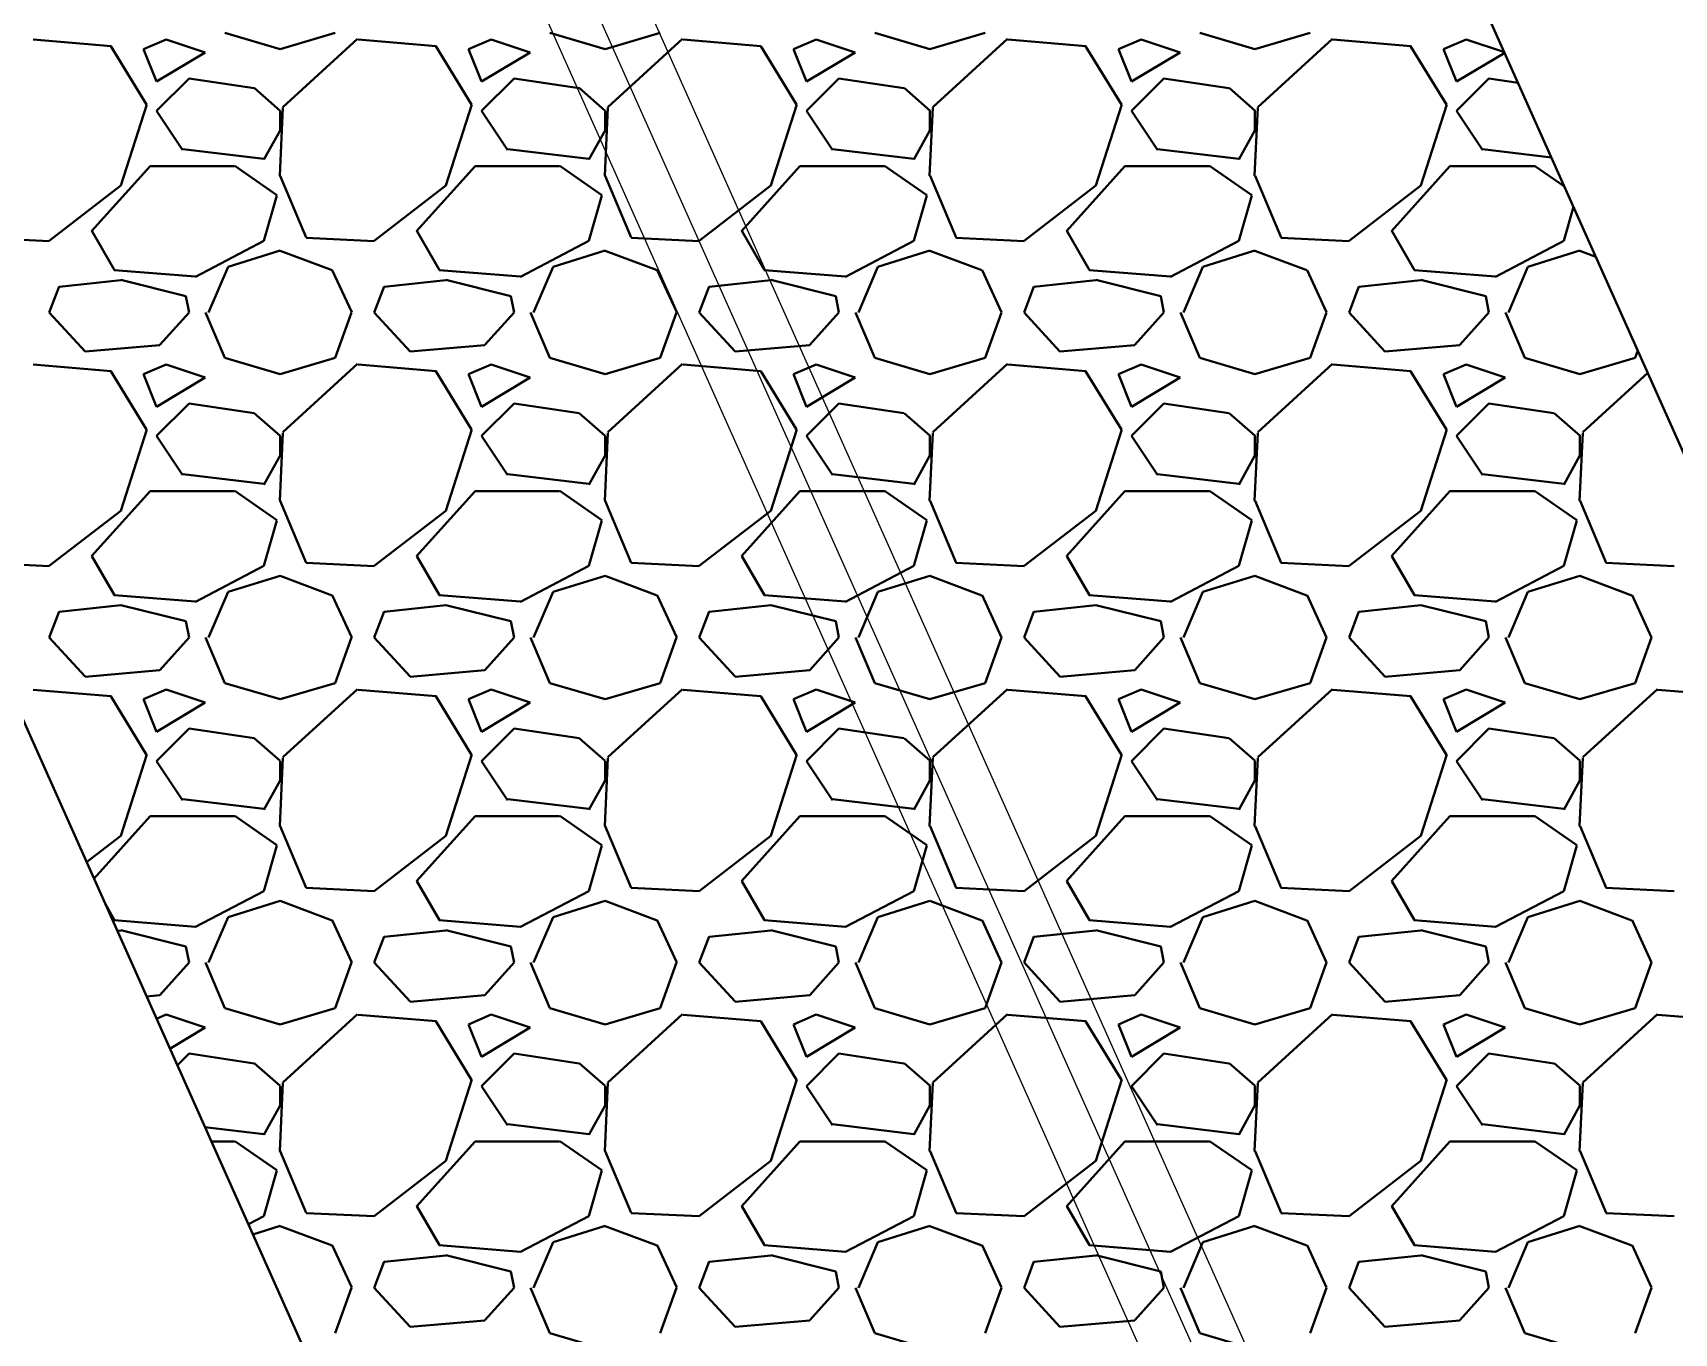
# Model space of a CAD drawing. Extents: x 2799052 to 2815686, y 1319509 to 1336143.
# Drawn here: x 2807718.48 to 2807728.58, y 1327347.72 to 1327355.72 of the extents above; entities that cross this region are included whole.
import ezdxf

# ---------------------------------------------------------------- set-up
doc = ezdxf.new("R2010")
doc.units = 0
doc.header["$LTSCALE"] = 0.5
doc.header["$MEASUREMENT"] = 0
doc.layers.add('C-Road-Asph-Hach-Bdry', color=64, linetype='Continuous', lineweight=25, plot=False)
for name, color, linetype, lineweight in [('C-RRAP', 160, 'Continuous', 40), ('C-SSWR', 1, 'Continuous', 25), ('C-Sswr-Pipe', 125, 'Continuous', 25)]:
    doc.layers.add(name, color=color, linetype=linetype, lineweight=lineweight)

msp = doc.modelspace()

# ---------------------------------------------------------------- linework, layer by layer
at = {"layer": 'C-Road-Asph-Hach-Bdry'}
msp.add_circle((2807368.688, 1327825.522), 8317.007, dxfattribs=at)
at = {"layer": 'C-RRAP'}
for p, q in [((2807698.453, 1327396.171), (2807736.771, 1327310.424)), ((2807730.415, 1327349.156), (2807717.333, 1327378.431))]:
    msp.add_line(p, q, dxfattribs=at)
at = {"layer": 'C-RRAP', "linetype": 'Continuous'}
for p, q in [((2807719.66, 1327355.72), (2807720, 1327355.62)), ((2807720, 1327355.62), (2807720.34, 1327355.72)), ((2807721.66, 1327355.72), (2807722, 1327355.62)), ((2807722, 1327355.62), (2807722.34, 1327355.72)), ((2807723.66, 1327355.72), (2807724, 1327355.62)), ((2807724, 1327355.62), (2807724.34, 1327355.72)), ((2807725.66, 1327355.72), (2807726, 1327355.62)), ((2807726, 1327355.62), (2807726.34, 1327355.72)), ((2807718.96, 1327355.639), (2807718.48, 1327355.679)), ((2807719.178, 1327355.279), (2807718.958, 1327355.639)), ((2807719.3, 1327355.68), (2807719.16, 1327355.62)), ((2807719.16, 1327355.62), (2807719.24, 1327355.42)), ((2807719.24, 1327355.42), (2807719.54, 1327355.6)), ((2807719.54, 1327355.6), (2807719.3, 1327355.68)), ((2807720.477, 1327355.683), (2807720.017, 1327355.263)), ((2807720.96, 1327355.639), (2807720.48, 1327355.679)), ((2807721.178, 1327355.279), (2807720.958, 1327355.639)), ((2807721.3, 1327355.68), (2807721.16, 1327355.62)), ((2807721.16, 1327355.62), (2807721.24, 1327355.42)), ((2807721.24, 1327355.42), (2807721.54, 1327355.6)), ((2807721.54, 1327355.6), (2807721.3, 1327355.68)), ((2807722.477, 1327355.683), (2807722.017, 1327355.263)), ((2807722.96, 1327355.639), (2807722.48, 1327355.679)), ((2807723.178, 1327355.279), (2807722.958, 1327355.639)), ((2807723.3, 1327355.68), (2807723.16, 1327355.62)), ((2807723.16, 1327355.62), (2807723.24, 1327355.42)), ((2807723.24, 1327355.42), (2807723.54, 1327355.6)), ((2807723.54, 1327355.6), (2807723.3, 1327355.68)), ((2807724.477, 1327355.683), (2807724.017, 1327355.263)), ((2807724.96, 1327355.639), (2807724.48, 1327355.679)), ((2807725.178, 1327355.279), (2807724.958, 1327355.639)), ((2807725.3, 1327355.68), (2807725.16, 1327355.62)), ((2807725.16, 1327355.62), (2807725.24, 1327355.42)), ((2807725.24, 1327355.42), (2807725.54, 1327355.6)), ((2807725.54, 1327355.6), (2807725.3, 1327355.68)), ((2807726.477, 1327355.683), (2807726.017, 1327355.263)), ((2807726.96, 1327355.639), (2807726.48, 1327355.679)), ((2807727.178, 1327355.279), (2807726.958, 1327355.639)), ((2807727.3, 1327355.68), (2807727.16, 1327355.62)), ((2807727.16, 1327355.62), (2807727.24, 1327355.42)), ((2807727.24, 1327355.42), (2807727.537, 1327355.598)), ((2807727.535, 1327355.602), (2807727.3, 1327355.68)), ((2807719.44, 1327355.44), (2807719.24, 1327355.24)), ((2807719.84, 1327355.38), (2807719.44, 1327355.44)), ((2807721.44, 1327355.44), (2807721.24, 1327355.24)), ((2807721.84, 1327355.38), (2807721.44, 1327355.44)), ((2807721.44, 1327355.44), (2807721.44, 1327355.44)), ((2807723.44, 1327355.44), (2807723.24, 1327355.24)), ((2807723.84, 1327355.38), (2807723.44, 1327355.44)), ((2807725.44, 1327355.44), (2807725.24, 1327355.24)), ((2807725.84, 1327355.38), (2807725.44, 1327355.44)), ((2807727.44, 1327355.44), (2807727.24, 1327355.24)), ((2807727.62, 1327355.413), (2807727.44, 1327355.44)), ((2807720.001, 1327355.241), (2807719.841, 1327355.381)), ((2807722.001, 1327355.241), (2807721.841, 1327355.381)), ((2807724.001, 1327355.241), (2807723.841, 1327355.381)), ((2807726.001, 1327355.241), (2807725.841, 1327355.381)), ((2807719.021, 1327354.78), (2807719.181, 1327355.28)), ((2807719.24, 1327355.24), (2807719.4, 1327355)), ((2807720.018, 1327355.26), (2807719.998, 1327354.84)), ((2807720, 1327355.12), (2807720, 1327355.24)), ((2807721.021, 1327354.78), (2807721.181, 1327355.28)), ((2807721.24, 1327355.24), (2807721.4, 1327355)), ((2807722.018, 1327355.26), (2807721.998, 1327354.84)), ((2807722, 1327355.12), (2807722, 1327355.24)), ((2807723.021, 1327354.78), (2807723.181, 1327355.28)), ((2807723.24, 1327355.24), (2807723.4, 1327355)), ((2807724.018, 1327355.26), (2807723.998, 1327354.84)), ((2807724, 1327355.12), (2807724, 1327355.24)), ((2807725.021, 1327354.78), (2807725.181, 1327355.28)), ((2807725.24, 1327355.24), (2807725.4, 1327355)), ((2807726.018, 1327355.26), (2807725.998, 1327354.84)), ((2807726, 1327355.12), (2807726, 1327355.24)), ((2807727.021, 1327354.78), (2807727.181, 1327355.28)), ((2807727.24, 1327355.24), (2807727.4, 1327355)), ((2807719.9, 1327354.94), (2807720, 1327355.12)), ((2807721.9, 1327354.94), (2807722, 1327355.12)), ((2807723.9, 1327354.94), (2807724, 1327355.12)), ((2807725.9, 1327354.94), (2807726, 1327355.12)), ((2807719.401, 1327355.005), (2807719.901, 1327354.945)), ((2807721.401, 1327355.005), (2807721.901, 1327354.945)), ((2807723.401, 1327355.005), (2807723.901, 1327354.945)), ((2807725.401, 1327355.005), (2807725.901, 1327354.945)), ((2807727.401, 1327355.005), (2807727.825, 1327354.954)), ((2807718.84, 1327354.5), (2807719.2, 1327354.9)), ((2807719.2, 1327354.9), (2807719.72, 1327354.9)), ((2807719.721, 1327354.902), (2807719.981, 1327354.722)), ((2807720.84, 1327354.5), (2807721.2, 1327354.9)), ((2807721.2, 1327354.9), (2807721.72, 1327354.9)), ((2807721.721, 1327354.902), (2807721.981, 1327354.722)), ((2807722.84, 1327354.5), (2807723.2, 1327354.9)), ((2807723.2, 1327354.9), (2807723.72, 1327354.9)), ((2807723.721, 1327354.902), (2807723.981, 1327354.722)), ((2807724.84, 1327354.5), (2807725.2, 1327354.9)), ((2807725.2, 1327354.9), (2807725.72, 1327354.9)), ((2807725.721, 1327354.902), (2807725.981, 1327354.722)), ((2807726.84, 1327354.5), (2807727.2, 1327354.9)), ((2807727.2, 1327354.9), (2807727.72, 1327354.9)), ((2807727.721, 1327354.902), (2807727.905, 1327354.775)), ((2807720.001, 1327354.84), (2807720.161, 1327354.46)), ((2807722.001, 1327354.84), (2807722.161, 1327354.46)), ((2807724.001, 1327354.84), (2807724.161, 1327354.46)), ((2807726.001, 1327354.84), (2807726.161, 1327354.46)), ((2807718.58, 1327354.44), (2807719.02, 1327354.78)), ((2807719.98, 1327354.72), (2807719.9, 1327354.44)), ((2807720.58, 1327354.44), (2807721.02, 1327354.78)), ((2807721.98, 1327354.72), (2807721.9, 1327354.44)), ((2807722.58, 1327354.44), (2807723.02, 1327354.78)), ((2807723.98, 1327354.72), (2807723.9, 1327354.44)), ((2807724.58, 1327354.44), (2807725.02, 1327354.78)), ((2807725.98, 1327354.72), (2807725.9, 1327354.44)), ((2807726.58, 1327354.44), (2807727.02, 1327354.78)), ((2807727.96, 1327354.65), (2807727.9, 1327354.44)), ((2807718.982, 1327354.261), (2807718.842, 1327354.501)), ((2807720.982, 1327354.261), (2807720.842, 1327354.501)), ((2807722.982, 1327354.261), (2807722.842, 1327354.501)), ((2807724.982, 1327354.261), (2807724.842, 1327354.501)), ((2807726.982, 1327354.261), (2807726.842, 1327354.501)), ((2807718.16, 1327354.459), (2807718.58, 1327354.439)), ((2807719.9, 1327354.44), (2807719.48, 1327354.22)), ((2807720.16, 1327354.459), (2807720.58, 1327354.439)), ((2807721.9, 1327354.44), (2807721.48, 1327354.22)), ((2807721.9, 1327354.44), (2807721.9, 1327354.44)), ((2807722.16, 1327354.459), (2807722.58, 1327354.439)), ((2807723.9, 1327354.44), (2807723.48, 1327354.22)), ((2807724.16, 1327354.459), (2807724.58, 1327354.439)), ((2807725.9, 1327354.44), (2807725.48, 1327354.22)), ((2807726.16, 1327354.459), (2807726.58, 1327354.439)), ((2807727.9, 1327354.44), (2807727.48, 1327354.22)), ((2807719.68, 1327354.28), (2807720, 1327354.38)), ((2807720, 1327354.379), (2807720.32, 1327354.259)), ((2807721.68, 1327354.28), (2807722, 1327354.38)), ((2807722, 1327354.379), (2807722.32, 1327354.259)), ((2807723.68, 1327354.28), (2807724, 1327354.38)), ((2807724, 1327354.379), (2807724.32, 1327354.259)), ((2807725.68, 1327354.28), (2807726, 1327354.38)), ((2807726, 1327354.379), (2807726.32, 1327354.259)), ((2807727.68, 1327354.28), (2807728, 1327354.38)), ((2807728, 1327354.379), (2807728.098, 1327354.342)), ((2807719.02, 1327354.198), (2807718.64, 1327354.158)), ((2807719.48, 1327354.221), (2807718.98, 1327354.261)), ((2807719.42, 1327354.1), (2807719.02, 1327354.2)), ((2807719.56, 1327354), (2807719.68, 1327354.28)), ((2807720.321, 1327354.261), (2807720.441, 1327354.001)), ((2807721.02, 1327354.198), (2807720.64, 1327354.158)), ((2807721.48, 1327354.221), (2807720.98, 1327354.261)), ((2807721.42, 1327354.1), (2807721.02, 1327354.2)), ((2807721.56, 1327354), (2807721.68, 1327354.28)), ((2807722.321, 1327354.261), (2807722.441, 1327354.001)), ((2807723.02, 1327354.198), (2807722.64, 1327354.158)), ((2807723.48, 1327354.221), (2807722.98, 1327354.261)), ((2807723.42, 1327354.1), (2807723.02, 1327354.2)), ((2807723.56, 1327354), (2807723.68, 1327354.28)), ((2807724.321, 1327354.261), (2807724.441, 1327354.001)), ((2807725.02, 1327354.198), (2807724.64, 1327354.158)), ((2807725.48, 1327354.221), (2807724.98, 1327354.261)), ((2807725.42, 1327354.1), (2807725.02, 1327354.2)), ((2807725.56, 1327354), (2807725.68, 1327354.28)), ((2807726.321, 1327354.261), (2807726.441, 1327354.001)), ((2807727.02, 1327354.198), (2807726.64, 1327354.158)), ((2807727.48, 1327354.221), (2807726.98, 1327354.261)), ((2807727.42, 1327354.1), (2807727.02, 1327354.2)), ((2807727.56, 1327354), (2807727.68, 1327354.28)), ((2807718.58, 1327354), (2807718.64, 1327354.16)), ((2807719.44, 1327354), (2807719.42, 1327354.1)), ((2807720.58, 1327354), (2807720.64, 1327354.16)), ((2807721.44, 1327354), (2807721.42, 1327354.1)), ((2807722.58, 1327354), (2807722.64, 1327354.16)), ((2807723.44, 1327354), (2807723.42, 1327354.1)), ((2807724.58, 1327354), (2807724.64, 1327354.16)), ((2807725.44, 1327354), (2807725.42, 1327354.1)), ((2807726.58, 1327354), (2807726.64, 1327354.16)), ((2807727.44, 1327354), (2807727.42, 1327354.1)), ((2807718.8, 1327353.76), (2807718.58, 1327354)), ((2807719.44, 1327354), (2807719.26, 1327353.8)), ((2807719.541, 1327354), (2807719.661, 1327353.72)), ((2807720.34, 1327353.72), (2807720.44, 1327354)), ((2807720.8, 1327353.76), (2807720.58, 1327354)), ((2807721.44, 1327354), (2807721.26, 1327353.8)), ((2807721.541, 1327354), (2807721.661, 1327353.72)), ((2807722.34, 1327353.72), (2807722.44, 1327354)), ((2807722.8, 1327353.76), (2807722.58, 1327354)), ((2807723.44, 1327354), (2807723.26, 1327353.8)), ((2807723.541, 1327354), (2807723.661, 1327353.72)), ((2807724.34, 1327353.72), (2807724.44, 1327354)), ((2807724.8, 1327353.76), (2807724.58, 1327354)), ((2807725.44, 1327354), (2807725.26, 1327353.8)), ((2807725.541, 1327354), (2807725.661, 1327353.72)), ((2807726.34, 1327353.72), (2807726.44, 1327354)), ((2807726.8, 1327353.76), (2807726.58, 1327354)), ((2807727.44, 1327354), (2807727.26, 1327353.8)), ((2807727.541, 1327354), (2807727.661, 1327353.72)), ((2807727.541, 1327354), (2807727.541, 1327354)), ((2807719.26, 1327353.799), (2807718.8, 1327353.759)), ((2807721.26, 1327353.799), (2807720.8, 1327353.759)), ((2807723.26, 1327353.799), (2807722.8, 1327353.759)), ((2807725.26, 1327353.799), (2807724.8, 1327353.759)), ((2807727.26, 1327353.799), (2807726.8, 1327353.759)), ((2807718.96, 1327353.639), (2807718.48, 1327353.679)), ((2807719.3, 1327353.68), (2807719.16, 1327353.62)), ((2807719.54, 1327353.6), (2807719.3, 1327353.68)), ((2807719.66, 1327353.72), (2807720, 1327353.62)), ((2807720, 1327353.62), (2807720.34, 1327353.72)), ((2807720.477, 1327353.683), (2807720.017, 1327353.263)), ((2807720.96, 1327353.639), (2807720.48, 1327353.679)), ((2807721.3, 1327353.68), (2807721.16, 1327353.62)), ((2807721.54, 1327353.6), (2807721.3, 1327353.68)), ((2807721.66, 1327353.72), (2807722, 1327353.62)), ((2807722, 1327353.62), (2807722.34, 1327353.72)), ((2807722.477, 1327353.683), (2807722.017, 1327353.263)), ((2807722.34, 1327353.72), (2807722.34, 1327353.72)), ((2807722.96, 1327353.639), (2807722.48, 1327353.679)), ((2807723.3, 1327353.68), (2807723.16, 1327353.62)), ((2807723.54, 1327353.6), (2807723.3, 1327353.68)), ((2807723.66, 1327353.72), (2807724, 1327353.62)), ((2807724, 1327353.62), (2807724.34, 1327353.72)), ((2807724.477, 1327353.683), (2807724.017, 1327353.263)), ((2807724.96, 1327353.639), (2807724.48, 1327353.679)), ((2807725.3, 1327353.68), (2807725.16, 1327353.62)), ((2807725.54, 1327353.6), (2807725.3, 1327353.68)), ((2807725.66, 1327353.72), (2807726, 1327353.62)), ((2807726, 1327353.62), (2807726.34, 1327353.72)), ((2807726.477, 1327353.683), (2807726.017, 1327353.263)), ((2807726.96, 1327353.639), (2807726.48, 1327353.679)), ((2807727.3, 1327353.68), (2807727.16, 1327353.62)), ((2807727.54, 1327353.6), (2807727.3, 1327353.68)), ((2807727.66, 1327353.72), (2807728, 1327353.62)), ((2807728, 1327353.62), (2807728.34, 1327353.72)), ((2807728.34, 1327353.72), (2807728.356, 1327353.765)), ((2807719.178, 1327353.279), (2807718.958, 1327353.639)), ((2807719.16, 1327353.62), (2807719.24, 1327353.42)), ((2807719.24, 1327353.42), (2807719.54, 1327353.6)), ((2807721.178, 1327353.279), (2807720.958, 1327353.639)), ((2807721.16, 1327353.62), (2807721.24, 1327353.42)), ((2807721.24, 1327353.42), (2807721.54, 1327353.6)), ((2807723.178, 1327353.279), (2807722.958, 1327353.639)), ((2807723.16, 1327353.62), (2807723.24, 1327353.42)), ((2807723.24, 1327353.42), (2807723.54, 1327353.6)), ((2807725.178, 1327353.279), (2807724.958, 1327353.639)), ((2807725.16, 1327353.62), (2807725.24, 1327353.42)), ((2807725.24, 1327353.42), (2807725.54, 1327353.6)), ((2807727.178, 1327353.279), (2807726.958, 1327353.639)), ((2807727.16, 1327353.62), (2807727.24, 1327353.42)), ((2807727.24, 1327353.42), (2807727.54, 1327353.6)), ((2807728.417, 1327353.628), (2807728.017, 1327353.263)), ((2807719.44, 1327353.44), (2807719.24, 1327353.24)), ((2807719.84, 1327353.38), (2807719.44, 1327353.44)), ((2807720.001, 1327353.241), (2807719.841, 1327353.381)), ((2807721.44, 1327353.44), (2807721.24, 1327353.24)), ((2807721.84, 1327353.38), (2807721.44, 1327353.44)), ((2807722.001, 1327353.241), (2807721.841, 1327353.381)), ((2807723.44, 1327353.44), (2807723.24, 1327353.24)), ((2807723.84, 1327353.38), (2807723.44, 1327353.44)), ((2807724.001, 1327353.241), (2807723.841, 1327353.381)), ((2807725.44, 1327353.44), (2807725.24, 1327353.24)), ((2807725.84, 1327353.38), (2807725.44, 1327353.44)), ((2807726.001, 1327353.241), (2807725.841, 1327353.381)), ((2807727.44, 1327353.44), (2807727.24, 1327353.24)), ((2807727.84, 1327353.38), (2807727.44, 1327353.44)), ((2807728.001, 1327353.241), (2807727.841, 1327353.381)), ((2807719.021, 1327352.78), (2807719.181, 1327353.28)), ((2807721.021, 1327352.78), (2807721.181, 1327353.28)), ((2807723.021, 1327352.78), (2807723.181, 1327353.28)), ((2807725.021, 1327352.78), (2807725.181, 1327353.28)), ((2807727.021, 1327352.78), (2807727.181, 1327353.28)), ((2807719.24, 1327353.24), (2807719.4, 1327353)), ((2807720.018, 1327353.26), (2807719.998, 1327352.84)), ((2807720, 1327353.12), (2807720, 1327353.24)), ((2807721.24, 1327353.24), (2807721.4, 1327353)), ((2807722.018, 1327353.26), (2807721.998, 1327352.84)), ((2807722, 1327353.12), (2807722, 1327353.24)), ((2807723.24, 1327353.24), (2807723.4, 1327353)), ((2807724.018, 1327353.26), (2807723.998, 1327352.84)), ((2807724, 1327353.12), (2807724, 1327353.24)), ((2807724.001, 1327353.241), (2807724.001, 1327353.241)), ((2807725.24, 1327353.24), (2807725.4, 1327353)), ((2807726.018, 1327353.26), (2807725.998, 1327352.84)), ((2807726, 1327353.12), (2807726, 1327353.24)), ((2807727.24, 1327353.24), (2807727.4, 1327353)), ((2807728.018, 1327353.26), (2807727.998, 1327352.84)), ((2807728, 1327353.12), (2807728, 1327353.24)), ((2807719.9, 1327352.94), (2807720, 1327353.12)), ((2807721.9, 1327352.94), (2807722, 1327353.12)), ((2807723.9, 1327352.94), (2807724, 1327353.12)), ((2807725.9, 1327352.94), (2807726, 1327353.12)), ((2807727.9, 1327352.94), (2807728, 1327353.12)), ((2807719.401, 1327353.005), (2807719.901, 1327352.945)), ((2807721.401, 1327353.005), (2807721.901, 1327352.945)), ((2807723.401, 1327353.005), (2807723.901, 1327352.945)), ((2807725.401, 1327353.005), (2807725.901, 1327352.945)), ((2807727.401, 1327353.005), (2807727.901, 1327352.945)), ((2807718.84, 1327352.5), (2807719.2, 1327352.9)), ((2807719.2, 1327352.9), (2807719.72, 1327352.9)), ((2807719.721, 1327352.902), (2807719.981, 1327352.722)), ((2807720.84, 1327352.5), (2807721.2, 1327352.9)), ((2807721.2, 1327352.9), (2807721.72, 1327352.9)), ((2807721.721, 1327352.902), (2807721.981, 1327352.722)), ((2807722.84, 1327352.5), (2807723.2, 1327352.9)), ((2807723.2, 1327352.9), (2807723.72, 1327352.9)), ((2807723.721, 1327352.902), (2807723.981, 1327352.722)), ((2807724.84, 1327352.5), (2807725.2, 1327352.9)), ((2807725.2, 1327352.9), (2807725.72, 1327352.9)), ((2807725.721, 1327352.902), (2807725.981, 1327352.722)), ((2807726.84, 1327352.5), (2807727.2, 1327352.9)), ((2807727.2, 1327352.9), (2807727.72, 1327352.9)), ((2807727.721, 1327352.902), (2807727.981, 1327352.722)), ((2807718.58, 1327352.44), (2807719.02, 1327352.78)), ((2807720.001, 1327352.84), (2807720.161, 1327352.46)), ((2807720.58, 1327352.44), (2807721.02, 1327352.78)), ((2807722.001, 1327352.84), (2807722.161, 1327352.46)), ((2807722.58, 1327352.44), (2807723.02, 1327352.78)), ((2807724.001, 1327352.84), (2807724.161, 1327352.46)), ((2807724.58, 1327352.44), (2807725.02, 1327352.78)), ((2807726.001, 1327352.84), (2807726.161, 1327352.46)), ((2807726.58, 1327352.44), (2807727.02, 1327352.78)), ((2807728.001, 1327352.84), (2807728.161, 1327352.46)), ((2807719.98, 1327352.72), (2807719.9, 1327352.44)), ((2807721.98, 1327352.72), (2807721.9, 1327352.44)), ((2807723.98, 1327352.72), (2807723.9, 1327352.44)), ((2807725.98, 1327352.72), (2807725.9, 1327352.44)), ((2807727.98, 1327352.72), (2807727.9, 1327352.44)), ((2807718.982, 1327352.261), (2807718.842, 1327352.501)), ((2807720.982, 1327352.261), (2807720.842, 1327352.501)), ((2807722.982, 1327352.261), (2807722.842, 1327352.501)), ((2807724.982, 1327352.261), (2807724.842, 1327352.501)), ((2807726.982, 1327352.261), (2807726.842, 1327352.501)), ((2807718.16, 1327352.459), (2807718.58, 1327352.439)), ((2807719.9, 1327352.44), (2807719.48, 1327352.22)), ((2807719.68, 1327352.28), (2807720, 1327352.38)), ((2807720, 1327352.379), (2807720.32, 1327352.259)), ((2807720.16, 1327352.459), (2807720.58, 1327352.439)), ((2807721.9, 1327352.44), (2807721.48, 1327352.22)), ((2807721.68, 1327352.28), (2807722, 1327352.38)), ((2807722, 1327352.379), (2807722.32, 1327352.259)), ((2807722.16, 1327352.459), (2807722.58, 1327352.439)), ((2807723.9, 1327352.44), (2807723.48, 1327352.22)), ((2807723.68, 1327352.28), (2807724, 1327352.38)), ((2807724, 1327352.379), (2807724.32, 1327352.259)), ((2807724.16, 1327352.459), (2807724.58, 1327352.439)), ((2807725.9, 1327352.44), (2807725.48, 1327352.22)), ((2807725.68, 1327352.28), (2807726, 1327352.38)), ((2807726, 1327352.379), (2807726.32, 1327352.259)), ((2807726.16, 1327352.459), (2807726.58, 1327352.439)), ((2807727.9, 1327352.44), (2807727.48, 1327352.22)), ((2807727.68, 1327352.28), (2807728, 1327352.38)), ((2807728, 1327352.379), (2807728.32, 1327352.259)), ((2807728.16, 1327352.459), (2807728.58, 1327352.439)), ((2807719.56, 1327352), (2807719.68, 1327352.28)), ((2807721.56, 1327352), (2807721.68, 1327352.28)), ((2807723.56, 1327352), (2807723.68, 1327352.28)), ((2807725.56, 1327352), (2807725.68, 1327352.28)), ((2807727.56, 1327352), (2807727.68, 1327352.28)), ((2807719.02, 1327352.198), (2807718.64, 1327352.158)), ((2807719.48, 1327352.221), (2807718.98, 1327352.261)), ((2807719.42, 1327352.1), (2807719.02, 1327352.2)), ((2807720.321, 1327352.261), (2807720.441, 1327352.001)), ((2807721.02, 1327352.198), (2807720.64, 1327352.158)), ((2807721.48, 1327352.221), (2807720.98, 1327352.261)), ((2807721.42, 1327352.1), (2807721.02, 1327352.2)), ((2807722.321, 1327352.261), (2807722.441, 1327352.001)), ((2807723.02, 1327352.198), (2807722.64, 1327352.158)), ((2807723.48, 1327352.221), (2807722.98, 1327352.261)), ((2807723.42, 1327352.1), (2807723.02, 1327352.2)), ((2807724.321, 1327352.261), (2807724.441, 1327352.001)), ((2807725.02, 1327352.198), (2807724.64, 1327352.158)), ((2807725.48, 1327352.221), (2807724.98, 1327352.261)), ((2807725.42, 1327352.1), (2807725.02, 1327352.2)), ((2807726.321, 1327352.261), (2807726.441, 1327352.001)), ((2807727.02, 1327352.198), (2807726.64, 1327352.158)), ((2807727.48, 1327352.221), (2807726.98, 1327352.261)), ((2807727.42, 1327352.1), (2807727.02, 1327352.2)), ((2807728.321, 1327352.261), (2807728.441, 1327352.001)), ((2807718.58, 1327352), (2807718.64, 1327352.16)), ((2807719.44, 1327352), (2807719.42, 1327352.1)), ((2807720.58, 1327352), (2807720.64, 1327352.16)), ((2807721.44, 1327352), (2807721.42, 1327352.1)), ((2807722.58, 1327352), (2807722.64, 1327352.16)), ((2807723.44, 1327352), (2807723.42, 1327352.1)), ((2807724.58, 1327352), (2807724.64, 1327352.16)), ((2807725.44, 1327352), (2807725.42, 1327352.1)), ((2807726.58, 1327352), (2807726.64, 1327352.16)), ((2807727.44, 1327352), (2807727.42, 1327352.1)), ((2807718.8, 1327351.76), (2807718.58, 1327352)), ((2807719.44, 1327352), (2807719.26, 1327351.8)), ((2807719.541, 1327352), (2807719.661, 1327351.72)), ((2807720.34, 1327351.72), (2807720.44, 1327352)), ((2807720.8, 1327351.76), (2807720.58, 1327352)), ((2807721.44, 1327352), (2807721.26, 1327351.8)), ((2807721.541, 1327352), (2807721.661, 1327351.72)), ((2807722.34, 1327351.72), (2807722.44, 1327352)), ((2807722.8, 1327351.76), (2807722.58, 1327352)), ((2807723.44, 1327352), (2807723.26, 1327351.8)), ((2807723.541, 1327352), (2807723.661, 1327351.72)), ((2807724.34, 1327351.72), (2807724.44, 1327352)), ((2807724.8, 1327351.76), (2807724.58, 1327352)), ((2807725.44, 1327352), (2807725.26, 1327351.8)), ((2807725.541, 1327352), (2807725.661, 1327351.72)), ((2807726.34, 1327351.72), (2807726.44, 1327352)), ((2807726.8, 1327351.76), (2807726.58, 1327352)), ((2807727.44, 1327352), (2807727.26, 1327351.8)), ((2807727.541, 1327352), (2807727.661, 1327351.72)), ((2807728.34, 1327351.72), (2807728.44, 1327352)), ((2807719.26, 1327351.799), (2807718.8, 1327351.759)), ((2807721.26, 1327351.799), (2807720.8, 1327351.759)), ((2807723.26, 1327351.799), (2807722.8, 1327351.759)), ((2807725.26, 1327351.799), (2807724.8, 1327351.759)), ((2807727.26, 1327351.799), (2807726.8, 1327351.759)), ((2807718.96, 1327351.639), (2807718.48, 1327351.679)), ((2807719.3, 1327351.68), (2807719.16, 1327351.62)), ((2807719.54, 1327351.6), (2807719.3, 1327351.68)), ((2807719.66, 1327351.72), (2807720, 1327351.62)), ((2807720, 1327351.62), (2807720.34, 1327351.72)), ((2807720.477, 1327351.683), (2807720.017, 1327351.263)), ((2807720.96, 1327351.639), (2807720.48, 1327351.679)), ((2807721.3, 1327351.68), (2807721.16, 1327351.62)), ((2807721.54, 1327351.6), (2807721.3, 1327351.68)), ((2807721.66, 1327351.72), (2807722, 1327351.62)), ((2807722, 1327351.62), (2807722.34, 1327351.72)), ((2807722.477, 1327351.683), (2807722.017, 1327351.263)), ((2807722.96, 1327351.639), (2807722.48, 1327351.679)), ((2807723.3, 1327351.68), (2807723.16, 1327351.62)), ((2807723.54, 1327351.6), (2807723.3, 1327351.68)), ((2807723.66, 1327351.72), (2807724, 1327351.62)), ((2807724, 1327351.62), (2807724.34, 1327351.72)), ((2807724.477, 1327351.683), (2807724.017, 1327351.263)), ((2807724.96, 1327351.639), (2807724.48, 1327351.679)), ((2807725.3, 1327351.68), (2807725.16, 1327351.62)), ((2807725.54, 1327351.6), (2807725.3, 1327351.68)), ((2807725.66, 1327351.72), (2807726, 1327351.62)), ((2807726, 1327351.62), (2807726.34, 1327351.72)), ((2807726.477, 1327351.683), (2807726.017, 1327351.263)), ((2807726.96, 1327351.639), (2807726.48, 1327351.679)), ((2807727.3, 1327351.68), (2807727.16, 1327351.62)), ((2807727.54, 1327351.6), (2807727.3, 1327351.68)), ((2807727.66, 1327351.72), (2807728, 1327351.62)), ((2807728, 1327351.62), (2807728.34, 1327351.72)), ((2807728.477, 1327351.683), (2807728.017, 1327351.263)), ((2807728.96, 1327351.639), (2807728.48, 1327351.679)), ((2807719.178, 1327351.279), (2807718.958, 1327351.639)), ((2807719.16, 1327351.62), (2807719.24, 1327351.42)), ((2807719.24, 1327351.42), (2807719.54, 1327351.6)), ((2807721.178, 1327351.279), (2807720.958, 1327351.639)), ((2807721.16, 1327351.62), (2807721.24, 1327351.42)), ((2807721.24, 1327351.42), (2807721.54, 1327351.6)), ((2807723.178, 1327351.279), (2807722.958, 1327351.639)), ((2807723.16, 1327351.62), (2807723.24, 1327351.42)), ((2807723.24, 1327351.42), (2807723.54, 1327351.6)), ((2807725.178, 1327351.279), (2807724.958, 1327351.639)), ((2807725.16, 1327351.62), (2807725.24, 1327351.42)), ((2807725.24, 1327351.42), (2807725.54, 1327351.6)), ((2807727.178, 1327351.279), (2807726.958, 1327351.639)), ((2807727.16, 1327351.62), (2807727.24, 1327351.42)), ((2807727.24, 1327351.42), (2807727.54, 1327351.6)), ((2807719.44, 1327351.44), (2807719.24, 1327351.24)), ((2807719.84, 1327351.38), (2807719.44, 1327351.44)), ((2807720.001, 1327351.241), (2807719.841, 1327351.381)), ((2807721.44, 1327351.44), (2807721.24, 1327351.24)), ((2807721.84, 1327351.38), (2807721.44, 1327351.44)), ((2807722.001, 1327351.241), (2807721.841, 1327351.381)), ((2807723.44, 1327351.44), (2807723.24, 1327351.24)), ((2807723.84, 1327351.38), (2807723.44, 1327351.44)), ((2807724.001, 1327351.241), (2807723.841, 1327351.381)), ((2807725.44, 1327351.44), (2807725.24, 1327351.24)), ((2807725.84, 1327351.38), (2807725.44, 1327351.44)), ((2807726.001, 1327351.241), (2807725.841, 1327351.381)), ((2807727.44, 1327351.44), (2807727.24, 1327351.24)), ((2807727.84, 1327351.38), (2807727.44, 1327351.44)), ((2807728.001, 1327351.241), (2807727.841, 1327351.381)), ((2807719.021, 1327350.78), (2807719.181, 1327351.28)), ((2807720.018, 1327351.26), (2807719.998, 1327350.84)), ((2807721.021, 1327350.78), (2807721.181, 1327351.28)), ((2807722.018, 1327351.26), (2807721.998, 1327350.84)), ((2807723.021, 1327350.78), (2807723.181, 1327351.28)), ((2807724.018, 1327351.26), (2807723.998, 1327350.84)), ((2807725.021, 1327350.78), (2807725.181, 1327351.28)), ((2807726.018, 1327351.26), (2807725.998, 1327350.84)), ((2807727.021, 1327350.78), (2807727.181, 1327351.28)), ((2807728.018, 1327351.26), (2807727.998, 1327350.84)), ((2807719.24, 1327351.24), (2807719.4, 1327351)), ((2807720, 1327351.12), (2807720, 1327351.24)), ((2807721.24, 1327351.24), (2807721.4, 1327351)), ((2807722, 1327351.12), (2807722, 1327351.24)), ((2807723.24, 1327351.24), (2807723.4, 1327351)), ((2807724, 1327351.12), (2807724, 1327351.24)), ((2807725.24, 1327351.24), (2807725.4, 1327351)), ((2807726, 1327351.12), (2807726, 1327351.24)), ((2807727.24, 1327351.24), (2807727.4, 1327351)), ((2807728, 1327351.12), (2807728, 1327351.24)), ((2807719.9, 1327350.94), (2807720, 1327351.12)), ((2807721.9, 1327350.94), (2807722, 1327351.12)), ((2807723.9, 1327350.94), (2807724, 1327351.12)), ((2807725.9, 1327350.94), (2807726, 1327351.12)), ((2807727.9, 1327350.94), (2807728, 1327351.12)), ((2807719.401, 1327351.005), (2807719.901, 1327350.945)), ((2807721.401, 1327351.005), (2807721.901, 1327350.945)), ((2807723.401, 1327351.005), (2807723.901, 1327350.945)), ((2807725.401, 1327351.005), (2807725.901, 1327350.945)), ((2807727.401, 1327351.005), (2807727.901, 1327350.945)), ((2807718.855, 1327350.516), (2807719.2, 1327350.9)), ((2807719.2, 1327350.9), (2807719.72, 1327350.9)), ((2807719.721, 1327350.902), (2807719.981, 1327350.722)), ((2807720.84, 1327350.5), (2807721.2, 1327350.9)), ((2807721.2, 1327350.9), (2807721.72, 1327350.9)), ((2807721.721, 1327350.902), (2807721.981, 1327350.722)), ((2807722.84, 1327350.5), (2807723.2, 1327350.9)), ((2807723.2, 1327350.9), (2807723.72, 1327350.9)), ((2807723.721, 1327350.902), (2807723.981, 1327350.722)), ((2807724.84, 1327350.5), (2807725.2, 1327350.9)), ((2807725.2, 1327350.9), (2807725.72, 1327350.9)), ((2807725.721, 1327350.902), (2807725.981, 1327350.722)), ((2807726.84, 1327350.5), (2807727.2, 1327350.9)), ((2807727.2, 1327350.9), (2807727.72, 1327350.9)), ((2807727.721, 1327350.902), (2807727.981, 1327350.722)), ((2807718.809, 1327350.617), (2807719.02, 1327350.78)), ((2807720.001, 1327350.84), (2807720.161, 1327350.46)), ((2807720.58, 1327350.44), (2807721.02, 1327350.78)), ((2807722.001, 1327350.84), (2807722.161, 1327350.46)), ((2807722.58, 1327350.44), (2807723.02, 1327350.78)), ((2807724.001, 1327350.84), (2807724.161, 1327350.46)), ((2807724.58, 1327350.44), (2807725.02, 1327350.78)), ((2807726.001, 1327350.84), (2807726.161, 1327350.46)), ((2807726.58, 1327350.44), (2807727.02, 1327350.78)), ((2807727.021, 1327350.78), (2807727.021, 1327350.78)), ((2807728.001, 1327350.84), (2807728.161, 1327350.46)), ((2807719.98, 1327350.72), (2807719.9, 1327350.44)), ((2807721.98, 1327350.72), (2807721.9, 1327350.44)), ((2807723.98, 1327350.72), (2807723.9, 1327350.44)), ((2807725.98, 1327350.72), (2807725.9, 1327350.44)), ((2807727.98, 1327350.72), (2807727.9, 1327350.44)), ((2807720.16, 1327350.459), (2807720.58, 1327350.439)), ((2807720.982, 1327350.261), (2807720.842, 1327350.501)), ((2807722.16, 1327350.459), (2807722.58, 1327350.439)), ((2807722.982, 1327350.261), (2807722.842, 1327350.501)), ((2807724.16, 1327350.459), (2807724.58, 1327350.439)), ((2807724.982, 1327350.261), (2807724.842, 1327350.501)), ((2807726.16, 1327350.459), (2807726.58, 1327350.439)), ((2807726.84, 1327350.5), (2807726.84, 1327350.5)), ((2807726.982, 1327350.261), (2807726.842, 1327350.501)), ((2807728.16, 1327350.459), (2807728.58, 1327350.439)), ((2807718.982, 1327350.261), (2807718.923, 1327350.364)), ((2807719.9, 1327350.44), (2807719.48, 1327350.22)), ((2807719.68, 1327350.28), (2807720, 1327350.38)), ((2807720, 1327350.379), (2807720.32, 1327350.259)), ((2807721.9, 1327350.44), (2807721.48, 1327350.22)), ((2807721.68, 1327350.28), (2807722, 1327350.38)), ((2807722, 1327350.379), (2807722.32, 1327350.259)), ((2807723.9, 1327350.44), (2807723.48, 1327350.22)), ((2807723.68, 1327350.28), (2807724, 1327350.38)), ((2807724, 1327350.379), (2807724.32, 1327350.259)), ((2807725.9, 1327350.44), (2807725.48, 1327350.22)), ((2807725.68, 1327350.28), (2807726, 1327350.38)), ((2807726, 1327350.379), (2807726.32, 1327350.259)), ((2807727.9, 1327350.44), (2807727.48, 1327350.22)), ((2807727.68, 1327350.28), (2807728, 1327350.38)), ((2807728, 1327350.379), (2807728.32, 1327350.259)), ((2807719.48, 1327350.221), (2807718.98, 1327350.261)), ((2807719.56, 1327350), (2807719.68, 1327350.28)), ((2807720.321, 1327350.261), (2807720.441, 1327350.001)), ((2807721.48, 1327350.221), (2807720.98, 1327350.261)), ((2807721.56, 1327350), (2807721.68, 1327350.28)), ((2807722.321, 1327350.261), (2807722.441, 1327350.001)), ((2807723.48, 1327350.221), (2807722.98, 1327350.261)), ((2807723.56, 1327350), (2807723.68, 1327350.28)), ((2807724.321, 1327350.261), (2807724.441, 1327350.001)), ((2807725.48, 1327350.221), (2807724.98, 1327350.261)), ((2807725.56, 1327350), (2807725.68, 1327350.28)), ((2807726.321, 1327350.261), (2807726.441, 1327350.001)), ((2807727.48, 1327350.221), (2807726.98, 1327350.261)), ((2807727.56, 1327350), (2807727.68, 1327350.28)), ((2807728.321, 1327350.261), (2807728.441, 1327350.001)), ((2807719.02, 1327350.198), (2807718.998, 1327350.196)), ((2807719.42, 1327350.1), (2807719.02, 1327350.2)), ((2807720.58, 1327350), (2807720.64, 1327350.16)), ((2807721.02, 1327350.198), (2807720.64, 1327350.158)), ((2807721.42, 1327350.1), (2807721.02, 1327350.2)), ((2807722.58, 1327350), (2807722.64, 1327350.16)), ((2807723.02, 1327350.198), (2807722.64, 1327350.158)), ((2807723.42, 1327350.1), (2807723.02, 1327350.2)), ((2807724.58, 1327350), (2807724.64, 1327350.16)), ((2807725.02, 1327350.198), (2807724.64, 1327350.158)), ((2807725.42, 1327350.1), (2807725.02, 1327350.2)), ((2807726.58, 1327350), (2807726.64, 1327350.16)), ((2807727.02, 1327350.198), (2807726.64, 1327350.158)), ((2807727.42, 1327350.1), (2807727.02, 1327350.2)), ((2807719.44, 1327350), (2807719.42, 1327350.1)), ((2807721.44, 1327350), (2807721.42, 1327350.1)), ((2807723.44, 1327350), (2807723.42, 1327350.1)), ((2807725.44, 1327350), (2807725.42, 1327350.1)), ((2807727.44, 1327350), (2807727.42, 1327350.1)), ((2807727.42, 1327350.1), (2807727.42, 1327350.1)), ((2807719.44, 1327350), (2807719.26, 1327349.8)), ((2807719.541, 1327350), (2807719.661, 1327349.72)), ((2807720.34, 1327349.72), (2807720.44, 1327350)), ((2807720.8, 1327349.76), (2807720.58, 1327350)), ((2807721.44, 1327350), (2807721.26, 1327349.8)), ((2807721.541, 1327350), (2807721.661, 1327349.72)), ((2807722.34, 1327349.72), (2807722.44, 1327350)), ((2807722.8, 1327349.76), (2807722.58, 1327350)), ((2807723.44, 1327350), (2807723.26, 1327349.8)), ((2807723.541, 1327350), (2807723.661, 1327349.72)), ((2807723.541, 1327350), (2807723.541, 1327350)), ((2807724.34, 1327349.72), (2807724.44, 1327350)), ((2807724.8, 1327349.76), (2807724.58, 1327350)), ((2807725.44, 1327350), (2807725.26, 1327349.8)), ((2807725.541, 1327350), (2807725.661, 1327349.72)), ((2807726.34, 1327349.72), (2807726.44, 1327350)), ((2807726.8, 1327349.76), (2807726.58, 1327350)), ((2807727.44, 1327350), (2807727.26, 1327349.8)), ((2807727.541, 1327350), (2807727.661, 1327349.72)), ((2807728.34, 1327349.72), (2807728.44, 1327350)), ((2807719.26, 1327349.799), (2807719.178, 1327349.792)), ((2807721.26, 1327349.799), (2807720.8, 1327349.759)), ((2807723.26, 1327349.799), (2807722.8, 1327349.759)), ((2807725.26, 1327349.799), (2807724.8, 1327349.759)), ((2807727.26, 1327349.799), (2807726.8, 1327349.759)), ((2807719.3, 1327349.68), (2807719.24, 1327349.654)), ((2807719.54, 1327349.6), (2807719.3, 1327349.68)), ((2807719.66, 1327349.72), (2807720, 1327349.62)), ((2807720, 1327349.62), (2807720.34, 1327349.72)), ((2807720.477, 1327349.683), (2807720.017, 1327349.263)), ((2807720.96, 1327349.639), (2807720.48, 1327349.679)), ((2807721.178, 1327349.279), (2807720.958, 1327349.639)), ((2807721.3, 1327349.68), (2807721.16, 1327349.62)), ((2807721.54, 1327349.6), (2807721.3, 1327349.68)), ((2807721.66, 1327349.72), (2807722, 1327349.62)), ((2807722, 1327349.62), (2807722.34, 1327349.72)), ((2807722.477, 1327349.683), (2807722.017, 1327349.263)), ((2807722.96, 1327349.639), (2807722.48, 1327349.679)), ((2807723.178, 1327349.279), (2807722.958, 1327349.639)), ((2807723.3, 1327349.68), (2807723.16, 1327349.62)), ((2807723.54, 1327349.6), (2807723.3, 1327349.68)), ((2807723.66, 1327349.72), (2807724, 1327349.62)), ((2807724, 1327349.62), (2807724.34, 1327349.72)), ((2807724.477, 1327349.683), (2807724.017, 1327349.263)), ((2807724.96, 1327349.639), (2807724.48, 1327349.679)), ((2807725.178, 1327349.279), (2807724.958, 1327349.639)), ((2807725.3, 1327349.68), (2807725.16, 1327349.62)), ((2807725.54, 1327349.6), (2807725.3, 1327349.68)), ((2807725.66, 1327349.72), (2807726, 1327349.62)), ((2807726, 1327349.62), (2807726.34, 1327349.72)), ((2807726.477, 1327349.683), (2807726.017, 1327349.263)), ((2807726.96, 1327349.639), (2807726.48, 1327349.679)), ((2807727.178, 1327349.279), (2807726.958, 1327349.639)), ((2807727.3, 1327349.68), (2807727.16, 1327349.62)), ((2807727.54, 1327349.6), (2807727.3, 1327349.68)), ((2807727.66, 1327349.72), (2807728, 1327349.62)), ((2807728, 1327349.62), (2807728.34, 1327349.72)), ((2807728.477, 1327349.683), (2807728.017, 1327349.263)), ((2807728.96, 1327349.639), (2807728.48, 1327349.679)), ((2807719.322, 1327349.469), (2807719.54, 1327349.6)), ((2807721.16, 1327349.62), (2807721.24, 1327349.42)), ((2807721.24, 1327349.42), (2807721.54, 1327349.6)), ((2807723.16, 1327349.62), (2807723.24, 1327349.42)), ((2807723.24, 1327349.42), (2807723.54, 1327349.6)), ((2807725.16, 1327349.62), (2807725.24, 1327349.42)), ((2807725.24, 1327349.42), (2807725.54, 1327349.6)), ((2807727.16, 1327349.62), (2807727.24, 1327349.42)), ((2807727.24, 1327349.42), (2807727.54, 1327349.6)), ((2807719.44, 1327349.44), (2807719.368, 1327349.368)), ((2807719.84, 1327349.38), (2807719.44, 1327349.44)), ((2807721.44, 1327349.44), (2807721.24, 1327349.24)), ((2807721.84, 1327349.38), (2807721.44, 1327349.44)), ((2807723.44, 1327349.44), (2807723.24, 1327349.24)), ((2807723.84, 1327349.38), (2807723.44, 1327349.44)), ((2807725.44, 1327349.44), (2807725.24, 1327349.24)), ((2807725.84, 1327349.38), (2807725.44, 1327349.44)), ((2807727.44, 1327349.44), (2807727.24, 1327349.24)), ((2807727.84, 1327349.38), (2807727.44, 1327349.44)), ((2807720.001, 1327349.241), (2807719.841, 1327349.381)), ((2807722.001, 1327349.241), (2807721.841, 1327349.381)), ((2807724.001, 1327349.241), (2807723.841, 1327349.381)), ((2807726.001, 1327349.241), (2807725.841, 1327349.381)), ((2807728.001, 1327349.241), (2807727.841, 1327349.381)), ((2807720.018, 1327349.26), (2807719.998, 1327348.84)), ((2807720, 1327349.12), (2807720, 1327349.24)), ((2807721.021, 1327348.78), (2807721.181, 1327349.28)), ((2807721.24, 1327349.24), (2807721.4, 1327349)), ((2807722.018, 1327349.26), (2807721.998, 1327348.84)), ((2807722, 1327349.12), (2807722, 1327349.24)), ((2807723.021, 1327348.78), (2807723.181, 1327349.28)), ((2807723.24, 1327349.24), (2807723.4, 1327349)), ((2807724.018, 1327349.26), (2807723.998, 1327348.84)), ((2807724, 1327349.12), (2807724, 1327349.24)), ((2807725.021, 1327348.78), (2807725.181, 1327349.28)), ((2807725.24, 1327349.24), (2807725.4, 1327349)), ((2807726.018, 1327349.26), (2807725.998, 1327348.84)), ((2807726, 1327349.12), (2807726, 1327349.24)), ((2807727.021, 1327348.78), (2807727.181, 1327349.28)), ((2807727.24, 1327349.24), (2807727.4, 1327349)), ((2807728.018, 1327349.26), (2807727.998, 1327348.84)), ((2807728, 1327349.12), (2807728, 1327349.24)), ((2807719.9, 1327348.94), (2807720, 1327349.12)), ((2807721.9, 1327348.94), (2807722, 1327349.12)), ((2807723.9, 1327348.94), (2807724, 1327349.12)), ((2807724, 1327349.12), (2807724, 1327349.12)), ((2807725.9, 1327348.94), (2807726, 1327349.12)), ((2807727.9, 1327348.94), (2807728, 1327349.12)), ((2807719.538, 1327348.988), (2807719.901, 1327348.945)), ((2807721.401, 1327349.005), (2807721.901, 1327348.945)), ((2807723.401, 1327349.005), (2807723.901, 1327348.945)), ((2807725.401, 1327349.005), (2807725.901, 1327348.945)), ((2807727.401, 1327349.005), (2807727.901, 1327348.945)), ((2807719.577, 1327348.9), (2807719.72, 1327348.9)), ((2807719.721, 1327348.902), (2807719.981, 1327348.722)), ((2807720.001, 1327348.84), (2807720.161, 1327348.46)), ((2807720.84, 1327348.5), (2807721.2, 1327348.9)), ((2807721.2, 1327348.9), (2807721.72, 1327348.9)), ((2807721.721, 1327348.902), (2807721.981, 1327348.722)), ((2807721.721, 1327348.902), (2807721.721, 1327348.902)), ((2807722.001, 1327348.84), (2807722.161, 1327348.46)), ((2807722.84, 1327348.5), (2807723.2, 1327348.9)), ((2807723.2, 1327348.9), (2807723.72, 1327348.9)), ((2807723.721, 1327348.902), (2807723.981, 1327348.722)), ((2807724.001, 1327348.84), (2807724.161, 1327348.46)), ((2807724.84, 1327348.5), (2807725.2, 1327348.9)), ((2807725.2, 1327348.9), (2807725.72, 1327348.9)), ((2807725.721, 1327348.902), (2807725.981, 1327348.722)), ((2807726.001, 1327348.84), (2807726.161, 1327348.46)), ((2807726.84, 1327348.5), (2807727.2, 1327348.9)), ((2807727.2, 1327348.9), (2807727.72, 1327348.9)), ((2807727.721, 1327348.902), (2807727.981, 1327348.722)), ((2807728.001, 1327348.84), (2807728.161, 1327348.46)), ((2807728.001, 1327348.84), (2807728.001, 1327348.84)), ((2807720.58, 1327348.44), (2807721.02, 1327348.78)), ((2807722.58, 1327348.44), (2807723.02, 1327348.78)), ((2807724.58, 1327348.44), (2807725.02, 1327348.78)), ((2807726.58, 1327348.44), (2807727.02, 1327348.78)), ((2807719.98, 1327348.72), (2807719.9, 1327348.44)), ((2807721.98, 1327348.72), (2807721.9, 1327348.44)), ((2807723.98, 1327348.72), (2807723.9, 1327348.44)), ((2807725.98, 1327348.72), (2807725.9, 1327348.44)), ((2807727.98, 1327348.72), (2807727.9, 1327348.44)), ((2807719.9, 1327348.44), (2807719.805, 1327348.39)), ((2807720.16, 1327348.459), (2807720.58, 1327348.439)), ((2807720.982, 1327348.261), (2807720.842, 1327348.501)), ((2807721.9, 1327348.44), (2807721.48, 1327348.22)), ((2807722.16, 1327348.459), (2807722.58, 1327348.439)), ((2807722.982, 1327348.261), (2807722.842, 1327348.501)), ((2807723.9, 1327348.44), (2807723.48, 1327348.22)), ((2807724.16, 1327348.459), (2807724.58, 1327348.439)), ((2807724.982, 1327348.261), (2807724.842, 1327348.501)), ((2807725.9, 1327348.44), (2807725.48, 1327348.22)), ((2807726.16, 1327348.459), (2807726.58, 1327348.439)), ((2807726.982, 1327348.261), (2807726.842, 1327348.501)), ((2807727.9, 1327348.44), (2807727.48, 1327348.22)), ((2807728.16, 1327348.459), (2807728.58, 1327348.439)), ((2807719.833, 1327348.328), (2807720, 1327348.38)), ((2807720, 1327348.379), (2807720.32, 1327348.259)), ((2807721.68, 1327348.28), (2807722, 1327348.38)), ((2807722, 1327348.379), (2807722.32, 1327348.259)), ((2807723.68, 1327348.28), (2807724, 1327348.38)), ((2807724, 1327348.379), (2807724.32, 1327348.259)), ((2807725.68, 1327348.28), (2807726, 1327348.38)), ((2807726, 1327348.379), (2807726.32, 1327348.259)), ((2807727.68, 1327348.28), (2807728, 1327348.38)), ((2807728, 1327348.379), (2807728.32, 1327348.259)), ((2807720.321, 1327348.261), (2807720.441, 1327348.001)), ((2807721.48, 1327348.221), (2807720.98, 1327348.261)), ((2807721.56, 1327348), (2807721.68, 1327348.28)), ((2807722.321, 1327348.261), (2807722.441, 1327348.001)), ((2807723.48, 1327348.221), (2807722.98, 1327348.261)), ((2807723.56, 1327348), (2807723.68, 1327348.28)), ((2807724.321, 1327348.261), (2807724.441, 1327348.001)), ((2807725.48, 1327348.221), (2807724.98, 1327348.261)), ((2807725.56, 1327348), (2807725.68, 1327348.28)), ((2807726.321, 1327348.261), (2807726.441, 1327348.001)), ((2807727.48, 1327348.221), (2807726.98, 1327348.261)), ((2807727.56, 1327348), (2807727.68, 1327348.28)), ((2807728.321, 1327348.261), (2807728.441, 1327348.001)), ((2807720.58, 1327348), (2807720.64, 1327348.16)), ((2807721.02, 1327348.198), (2807720.64, 1327348.158)), ((2807721.42, 1327348.1), (2807721.02, 1327348.2)), ((2807722.58, 1327348), (2807722.64, 1327348.16)), ((2807723.02, 1327348.198), (2807722.64, 1327348.158)), ((2807723.42, 1327348.1), (2807723.02, 1327348.2)), ((2807724.58, 1327348), (2807724.64, 1327348.16)), ((2807725.02, 1327348.198), (2807724.64, 1327348.158)), ((2807725.42, 1327348.1), (2807725.02, 1327348.2)), ((2807726.58, 1327348), (2807726.64, 1327348.16)), ((2807727.02, 1327348.198), (2807726.64, 1327348.158)), ((2807727.42, 1327348.1), (2807727.02, 1327348.2)), ((2807721.44, 1327348), (2807721.42, 1327348.1)), ((2807723.44, 1327348), (2807723.42, 1327348.1)), ((2807725.44, 1327348), (2807725.42, 1327348.1)), ((2807727.44, 1327348), (2807727.42, 1327348.1)), ((2807720.34, 1327347.72), (2807720.44, 1327348)), ((2807720.8, 1327347.76), (2807720.58, 1327348)), ((2807721.44, 1327348), (2807721.26, 1327347.8)), ((2807721.541, 1327348), (2807721.661, 1327347.72)), ((2807722.34, 1327347.72), (2807722.44, 1327348)), ((2807722.8, 1327347.76), (2807722.58, 1327348)), ((2807723.44, 1327348), (2807723.26, 1327347.8)), ((2807723.541, 1327348), (2807723.661, 1327347.72)), ((2807724.34, 1327347.72), (2807724.44, 1327348)), ((2807724.8, 1327347.76), (2807724.58, 1327348)), ((2807725.44, 1327348), (2807725.26, 1327347.8)), ((2807725.541, 1327348), (2807725.661, 1327347.72)), ((2807726.34, 1327347.72), (2807726.44, 1327348)), ((2807726.8, 1327347.76), (2807726.58, 1327348)), ((2807727.44, 1327348), (2807727.26, 1327347.8)), ((2807727.44, 1327348), (2807727.44, 1327348)), ((2807727.541, 1327348), (2807727.661, 1327347.72)), ((2807728.34, 1327347.72), (2807728.44, 1327348)), ((2807721.26, 1327347.799), (2807720.8, 1327347.759)), ((2807721.66, 1327347.72), (2807722, 1327347.62)), ((2807723.26, 1327347.799), (2807722.8, 1327347.759)), ((2807723.66, 1327347.72), (2807724, 1327347.62)), ((2807725.26, 1327347.799), (2807724.8, 1327347.759)), ((2807725.66, 1327347.72), (2807726, 1327347.62)), ((2807727.26, 1327347.799), (2807726.8, 1327347.759)), ((2807727.66, 1327347.72), (2807728, 1327347.62))]:
    msp.add_line(p, q, dxfattribs=at)
at = {"layer": 'C-SSWR'}
for p, q in [((2807646.56, 1327525.285), (2807760.782, 1327269.684)), ((2807646.012, 1327525.041), (2807760.234, 1327269.439))]:
    msp.add_line(p, q, dxfattribs=at)
at = {"layer": 'C-Sswr-Pipe'}
msp.add_line((2807646.286, 1327525.163), (2807760.508, 1327269.561), dxfattribs=at)

doc.saveas('drawing.dxf')
